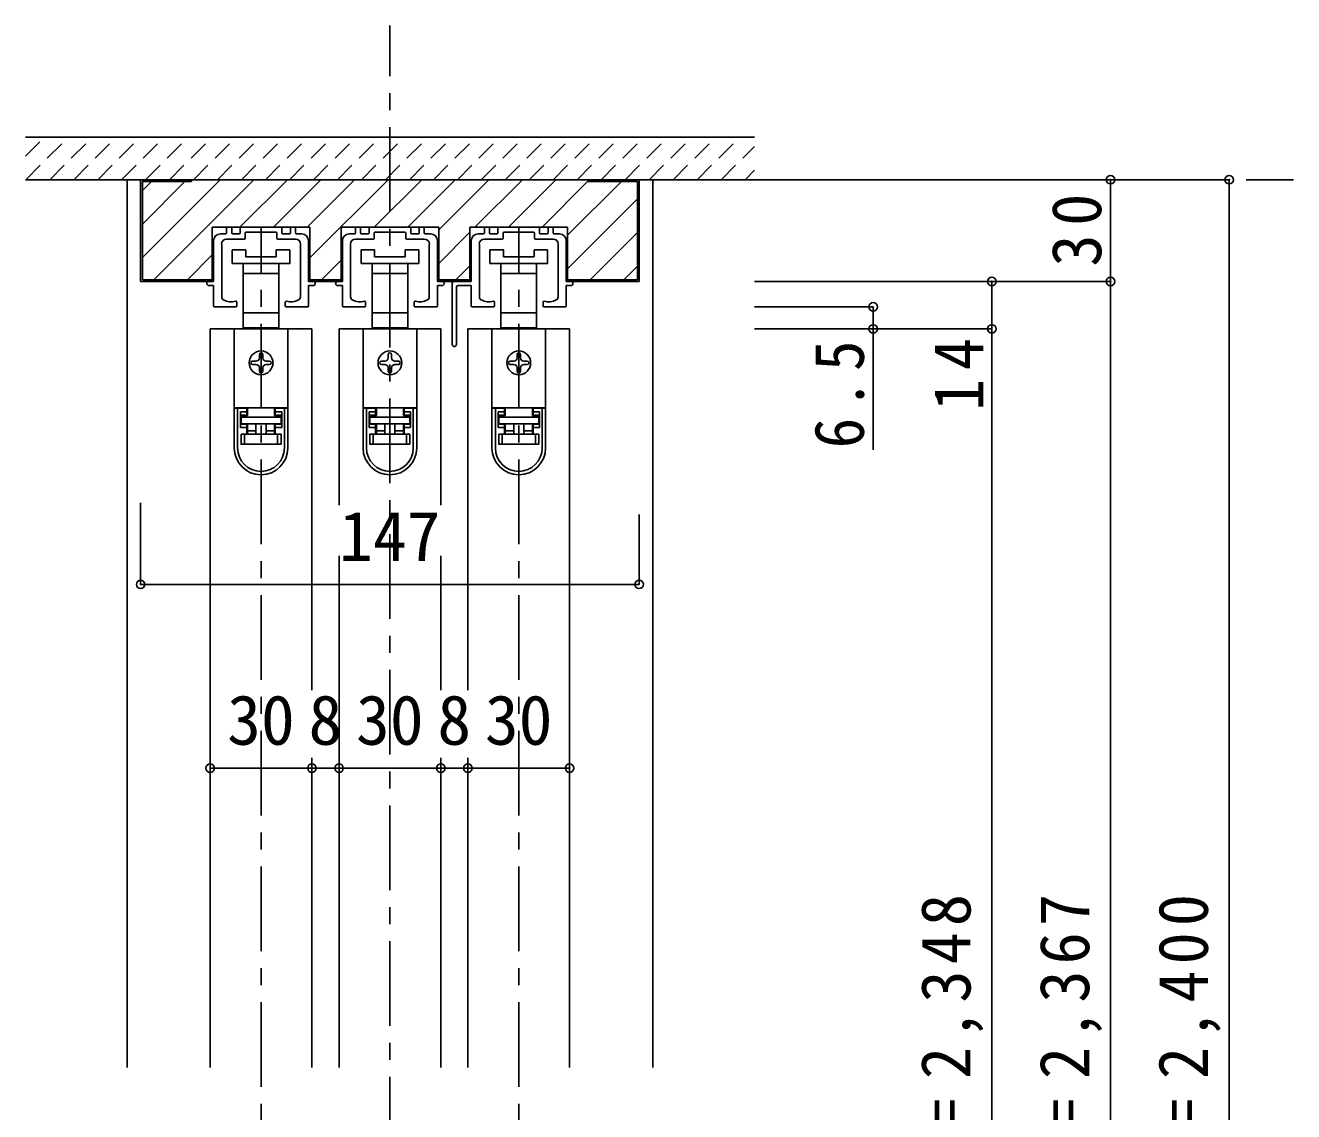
# Model space of a CAD drawing. Units: millimetres at full size, sheet at 1:5; some dimension numbers follow another scale. Extents: x -973 to 977, y -718 to 696.
# Drawn here: x 71.7 to 445.7, y -322.8 to -2.5 of the extents above; entities that cross this region are included whole.
import ezdxf
from ezdxf.enums import TextEntityAlignment as Align

# ---------------------------------------------------------------- set-up
doc = ezdxf.new("R2010")
doc.units = ezdxf.units.MM
doc.header["$LTSCALE"] = 5
doc.header["$PDMODE"] = 32
doc.header["$PDSIZE"] = 2.5
doc.linetypes.add('CHAIN1', pattern=[8, 5, -1, 1, -1])
doc.linetypes.add('DASHED1', pattern=[1.8, 1.2, -0.6])
for name, color, linetype in [('0-1_通り芯', 4, 'CHAIN1'), ('0-4_枠', 3, 'Continuous'), ('0-6_扉', 6, 'Continuous'), ('0-7_金物', 7, 'Continuous'), ('0-B_寸法', 7, 'Continuous'), ('0-C_ハッチ', 4, 'Continuous')]:
    doc.layers.add(name, color=color, linetype=linetype)
doc.styles.add('ＭＳ ゴシック', font='')
doc.styles.get('ＭＳ ゴシック').set_extended_font_data('MS Gothic')

# ---------------------------------------------------------------- blocks, each defined once
blk = doc.blocks.new('下荷重(戸車)')
at = {"layer": '0-7_金物'}
for p, q in [((8.5, 37.107), (4.5, 37.107)), ((-5.25, 30.107), (0, 30.107)), ((0, 30.107), (5.25, 30.107)), ((5.25, 30.107), (5.25, 33.107)), ((5.25, 18.507), (5.25, 30.107)), ((0, 18.507), (-5.25, 18.507)), ((-5.25, 18.507), (-5.25, 14.107)), ((5.25, 18.507), (0, 18.507)), ((5.25, 14.107), (5.25, 18.507)), ((7.9, 13.807), (-7.9, 13.807)), ((-7.9, 13.807), (-7.9, -9.493)), ((-5.25, 14.107), (-4, 14.107)), ((-4, 14.107), (-4, 13.807)), ((4, 14.107), (-4, 14.107)), ((4, 14.107), (5.25, 14.107)), ((4, 13.807), (4, 14.107)), ((7.9, 13.807), (7.9, -9.493)), ((-1.5, 4.307), (-2.5, 4.307)), ((-0.5, 6.307), (-0.5, 5.307)), ((0.5, 5.307), (0.5, 6.307)), ((2.5, 4.307), (1.5, 4.307)), ((-2.5, 3.307), (-1.5, 3.307)), ((-0.5, 2.307), (-0.5, 1.307)), ((0.5, 1.307), (0.5, 2.307)), ((1.5, 3.307), (2.5, 3.307)), ((7.9, -9.493), (-7.9, -9.493)), ((-7.9, -9.493), (-7.9, -9.593)), ((-6.9, -9.593), (-7.9, -9.593)), ((-7.9, -9.593), (-7.9, -21.293)), ((-4.2, -9.593), (-6.9, -9.593)), ((-6.9, -21.293), (-6.9, -9.593)), ((-6.1, -10.593), (-6.1, -15.293)), ((-6.1, -10.593), (-4.2, -10.593)), ((-4.9, -9.593), (-4.9, -9.493)), ((-4.2, -9.593), (-4.2, -10.593)), ((-4, -11.693), (-4, -9.493)), ((4, -9.493), (4, -11.693)), ((6.9, -9.593), (4.2, -9.593)), ((4.2, -10.593), (4.2, -9.593)), ((4.2, -11.593), (4.2, -10.593)), ((4.2, -10.593), (6.1, -10.593)), ((4.9, -9.493), (4.9, -9.593)), ((6.1, -15.293), (6.1, -10.593)), ((6.9, -9.593), (6.9, -21.293)), ((7.9, -9.593), (6.9, -9.593)), ((7.9, -9.493), (7.9, -9.593)), ((7.9, -21.293), (7.9, -9.593)), ((-6.1, -14.293), (-4.2, -14.293)), ((-5.9, -11.693), (-5.9, -12.193)), ((-4, -11.693), (-5.9, -11.693)), ((-5.9, -12.193), (5.9, -12.193)), ((-5.9, -14.193), (-5.9, -12.193)), ((5.9, -14.193), (-5.9, -14.193)), ((-4.2, -14.293), (-4.2, -15.293)), ((-4, -16.193), (-4, -14.193)), ((-1.5, -14.193), (-1.5, -17.193)), ((1.5, -14.193), (1.5, -17.193)), ((5.9, -11.693), (4, -11.693)), ((6.1, -11.593), (4.2, -11.593)), ((5.9, -12.193), (5.9, -11.693)), ((5.9, -12.193), (5.9, -14.193)), ((-4.2, -15.293), (-6.1, -15.293)), ((-5.9, -17.193), (-4.9, -17.193)), ((-4.9, -17.193), (4.9, -17.193)), ((-4.9, -17.193), (-4.9, -20.193)), ((-4.2, -15.293), (-4.2, -17.193)), ((1.5, -16.193), (4, -16.193)), ((6.1, -15.293), (4.2, -15.293)), ((4.2, -17.193), (4.2, -15.293)), ((4.9, -17.193), (5.9, -17.193)), ((5.9, -17.193), (5.9, -20.193)), ((4.9, -20.193), (-4.9, -20.193))]:
    blk.add_line(p, q, dxfattribs=at)
for points in [[(-8.5, 33.107), (0, 33.107), (8.5, 33.107), (8.5, 37.107)], [(4.5, 37.107), (4.5, 35.107), (-4.5, 35.107), (-4.5, 37.107), (-8.5, 37.107), (-8.5, 33.107)], [(-5.25, 33.107), (-5.25, 30.107), (-5.25, 18.507)], [(-4.2, -10.593), (-4.2, -11.593), (-6.1, -11.593)], [(4, -14.193), (4, -16.193), (4, -17.193)], [(4.2, -15.293), (4.2, -14.293), (6.1, -14.293)], [(-4.9, -20.193), (-5.9, -20.193), (-5.9, -17.193)], [(-4, -17.193), (-4, -16.193), (-1.5, -16.193)], [(5.9, -20.193), (4.9, -20.193), (4.9, -17.193)]]:
    blk.add_lwpolyline(points, dxfattribs=at)
blk.add_circle((0, 3.807), 3.5, dxfattribs=at)
for centre, radius, start, end in [((-2.5, 3.807), 0.5, 90, 180), ((-2.5, 3.807), 0.5, 180, 270), ((-1.5, 5.307), 1, 270, 0), ((0, 6.307), 0.5, 90, 180), ((0, 6.307), 0.5, 0, 90), ((1.5, 5.307), 1, 180, 270), ((2.5, 3.807), 0.5, 0, 90), ((2.5, 3.807), 0.5, 270, 0), ((-1.5, 2.307), 1, 0, 90), ((0, 1.307), 0.5, 180, 270), ((0, 1.307), 0.5, 270, 0), ((1.5, 2.307), 1, 90, 180), ((0, -21.293), 7.9, 180, 0), ((0, -21.293), 6.9, 180, 0)]:
    blk.add_arc(centre, radius, start, end, dxfattribs=at)
blk = doc.blocks.new('03')
at = {"layer": '0-B_寸法'}
for p, q in [((-9.229, 7.776), (-9.229, 9.176)), ((-8.029, 9.476), (-8.929, 9.476)), ((-7.729, 7.776), (-7.729, 9.176)), ((-5.229, 9.176), (-5.229, 7.776)), ((-4.929, 9.476), (6.771, 9.476)), ((-3.729, 6.276), (-3.729, 7.676)), ((-3.429, 7.976), (0.621, 7.976)), ((0.921, 8.276), (0.621, 7.976)), ((0.921, 8.276), (1.221, 7.976)), ((5.271, 7.976), (1.221, 7.976)), ((5.571, 6.276), (5.571, 7.676)), ((7.071, 9.176), (7.071, 7.776)), ((9.571, 7.776), (9.571, 9.176)), ((9.871, 9.476), (10.771, 9.476)), ((11.071, 7.776), (11.071, 9.176)), ((-13.079, 5.476), (-13.079, -6.524)), ((-11.079, 7.476), (-9.529, 7.476)), ((-10.679, -11.096), (-10.679, 4.476)), ((-9.229, 5.976), (-4.029, 5.976)), ((-5.529, 7.476), (-7.429, 7.476)), ((11.071, 5.976), (5.871, 5.976)), ((7.371, 7.476), (9.271, 7.476)), ((12.921, 7.476), (11.371, 7.476)), ((12.521, -11.096), (12.521, 4.476)), ((14.921, 5.476), (14.921, -6.524)), ((-18.679, -25.124), (-18.679, -7.024)), ((-18.179, -6.524), (-13.079, -6.524)), ((16.321, -6.524), (14.921, -6.524)), ((-17.479, -25.124), (-17.479, -8.224)), ((-16.979, -7.724), (-13.079, -7.724)), ((-13.079, -13.724), (-13.079, -7.724)), ((16.321, -7.724), (14.921, -7.724)), ((14.921, -13.724), (14.921, -7.724)), ((-12.779, -14.024), (-6.529, -14.024)), ((-6.229, -13.724), (-6.229, -12.649)), ((8.071, -13.724), (8.071, -12.649)), ((14.621, -14.024), (8.371, -14.024))]:
    blk.add_line(p, q, dxfattribs=at)
for centre, radius, start, end in [((-9.529, 7.776), 0.3, 270, 0), ((-8.929, 9.176), 0.3, 90, 180), ((-8.029, 9.176), 0.3, 0, 90), ((-7.429, 7.776), 0.3, 180, 270), ((-5.529, 7.776), 0.3, 270, 0), ((-4.929, 9.176), 0.3, 90, 180), ((-3.429, 7.676), 0.3, 90, 180), ((5.271, 7.676), 0.3, 0, 90), ((6.771, 9.176), 0.3, 0, 90), ((7.371, 7.776), 0.3, 180, 270), ((9.271, 7.776), 0.3, 270, 0), ((9.871, 9.176), 0.3, 90, 180), ((10.771, 9.176), 0.3, 0, 90), ((11.371, 7.776), 0.3, 180, 270), ((-11.079, 5.476), 2, 90, 180), ((-9.229, 4.476), 1.5, 90, 180), ((-4.029, 6.276), 0.3, 270, 0), ((5.871, 6.276), 0.3, 180, 270), ((11.071, 4.476), 1.5, 0, 90), ((12.921, 5.476), 2, 0, 90), ((-18.179, -7.024), 0.5, 90, 180), ((16.321, -7.124), 0.6, 0, 90), ((16.321, -7.124), 0.6, 270, 0), ((-16.979, -8.224), 0.5, 90, 180), ((-9.679, -11.096), 1, 180, 243.25632), ((11.521, -11.096), 1, 296.74368, 0), ((-12.779, -13.724), 0.3, 180, 270), ((-7.879, -7.524), 5, 243.25632, 284.75682), ((-6.529, -12.649), 0.3, 0, 104.75682), ((-6.529, -13.724), 0.3, 270, 0), ((8.371, -12.649), 0.3, 75.24318, 180), ((8.371, -13.724), 0.3, 180, 270), ((9.721, -7.524), 5, 255.24318, 296.74368), ((14.621, -13.724), 0.3, 270, 0), ((-18.079, -25.124), 0.6, 180, 0)]:
    blk.add_arc(centre, radius, start, end, dxfattribs=at)
blk = doc.blocks.new('02')
at = {"layer": '0-B_寸法'}
for p, q in [((-10.15, 6.923), (-10.15, 8.323)), ((-8.95, 8.623), (-9.85, 8.623)), ((-8.65, 6.923), (-8.65, 8.323)), ((-6.15, 8.323), (-6.15, 6.923)), ((-5.85, 8.623), (5.85, 8.623)), ((6.15, 8.323), (6.15, 6.923)), ((8.65, 6.923), (8.65, 8.323)), ((8.95, 8.623), (9.85, 8.623)), ((10.15, 6.923), (10.15, 8.323)), ((-14, 4.623), (-14, -7.377)), ((-12, 6.623), (-10.45, 6.623)), ((-10.15, 5.123), (-4.95, 5.123)), ((-6.45, 6.623), (-8.35, 6.623)), ((-4.65, 5.423), (-4.65, 6.823)), ((-4.35, 7.123), (-0.3, 7.123)), ((0, 7.423), (-0.3, 7.123)), ((0, 7.423), (0.3, 7.123)), ((4.35, 7.123), (0.3, 7.123)), ((4.65, 5.423), (4.65, 6.823)), ((10.15, 5.123), (4.95, 5.123)), ((6.45, 6.623), (8.35, 6.623)), ((12, 6.623), (10.45, 6.623)), ((14, 4.623), (14, -7.377)), ((-11.6, -11.949), (-11.6, 3.623)), ((11.6, -11.949), (11.6, 3.623)), ((-15.4, -7.377), (-14, -7.377)), ((15.4, -7.377), (14, -7.377)), ((-15.4, -8.577), (-14, -8.577)), ((-14, -14.577), (-14, -8.577)), ((15.4, -8.577), (14, -8.577)), ((14, -14.577), (14, -8.577)), ((-13.7, -14.877), (-7.45, -14.877)), ((-7.15, -14.577), (-7.15, -13.502)), ((7.15, -14.577), (7.15, -13.502)), ((13.7, -14.877), (7.45, -14.877))]:
    blk.add_line(p, q, dxfattribs=at)
for centre, radius, start, end in [((-9.85, 8.323), 0.3, 90, 180), ((-8.95, 8.323), 0.3, 0, 90), ((-5.85, 8.323), 0.3, 90, 180), ((5.85, 8.323), 0.3, 0, 90), ((8.95, 8.323), 0.3, 90, 180), ((9.85, 8.323), 0.3, 0, 90), ((-12, 4.623), 2, 90, 180), ((-10.15, 3.623), 1.5, 90, 180), ((-10.45, 6.923), 0.3, 270, 0), ((-8.35, 6.923), 0.3, 180, 270), ((-6.45, 6.923), 0.3, 270, 0), ((-4.95, 5.423), 0.3, 270, 0), ((-4.35, 6.823), 0.3, 90, 180), ((4.35, 6.823), 0.3, 0, 90), ((4.95, 5.423), 0.3, 180, 270), ((6.45, 6.923), 0.3, 180, 270), ((8.35, 6.923), 0.3, 270, 0), ((10.45, 6.923), 0.3, 180, 270), ((10.15, 3.623), 1.5, 0, 90), ((12, 4.623), 2, 0, 90), ((-15.4, -7.977), 0.6, 90, 180), ((15.4, -7.977), 0.6, 0, 90), ((-15.4, -7.977), 0.6, 180, 270), ((15.4, -7.977), 0.6, 270, 0), ((-13.7, -14.577), 0.3, 180, 270), ((-10.6, -11.949), 1, 180, 243.25632), ((-8.8, -8.377), 5, 243.25632, 284.75682), ((-7.45, -13.502), 0.3, 0, 104.75682), ((-7.45, -14.577), 0.3, 270, 0), ((7.45, -13.502), 0.3, 75.24318, 180), ((7.45, -14.577), 0.3, 180, 270), ((8.8, -8.377), 5, 255.24318, 296.74368), ((10.6, -11.949), 1, 296.74368, 0), ((13.7, -14.577), 0.3, 270, 0)]:
    blk.add_arc(centre, radius, start, end, dxfattribs=at)

msp = doc.modelspace()

# ---------------------------------------------------------------- linework, layer by layer
at = {"layer": '0-1_通り芯'}
for p, q in [((179.153, -577.5), (179.153, -2.5)), ((71.653, -48), (445.653, -48))]:
    msp.add_line(p, q, dxfattribs=at)
at = {"layer": '0-4_枠', "color": 4}
for p, q in [((101.653, -48), (105.653, -48)), ((101.653, -48), (101.653, -309.75)), ((256.653, -48), (252.653, -48)), ((256.653, -309.75), (256.653, -48))]:
    msp.add_line(p, q, dxfattribs=at)
at = {"layer": '0-4_枠'}
for p, q in [((105.653, -78), (105.653, -48)), ((106.153, -77.5), (106.153, -48.5)), ((120.653, -48.5), (106.153, -48.5)), ((120.653, -48), (120.653, -48.5)), ((237.653, -48.5), (237.653, -48)), ((237.653, -48.5), (252.153, -48.5)), ((252.153, -77.5), (252.153, -48.5)), ((252.653, -78), (252.653, -48)), ((126.753, -78), (126.753, -62)), ((155.553, -62), (126.753, -62)), ((155.553, -78), (155.553, -62)), ((164.753, -78), (164.753, -62)), ((193.553, -62), (164.753, -62)), ((193.553, -78), (193.553, -62)), ((202.753, -78), (202.753, -62)), ((231.553, -62), (202.753, -62)), ((231.553, -78), (231.553, -62)), ((126.753, -78), (105.653, -78)), ((106.153, -77.5), (126.753, -77.5)), ((155.553, -77.5), (164.753, -77.5)), ((164.753, -78), (155.553, -78)), ((202.753, -77.5), (193.553, -77.5)), ((202.753, -78), (193.553, -78)), ((252.153, -77.5), (231.553, -77.5)), ((252.653, -78), (231.553, -78))]:
    msp.add_line(p, q, dxfattribs=at)
at = {"layer": '0-6_扉'}
for p, q in [((156.153, -92), (126.153, -92)), ((126.153, -92), (126.153, -309.75)), ((156.153, -92), (156.153, -198.5)), ((194.153, -92), (164.153, -92)), ((164.153, -92), (164.153, -143.976)), ((194.153, -92), (194.153, -143.976)), ((232.153, -92), (202.153, -92)), ((202.153, -92), (202.153, -198.5)), ((232.153, -92), (232.153, -309.75)), ((164.153, -158.905), (164.153, -309.75)), ((194.153, -158.905), (194.153, -198.5)), ((156.153, -218.5), (156.153, -309.75)), ((194.153, -218.5), (194.153, -309.75)), ((202.153, -218.5), (202.153, -309.75))]:
    msp.add_line(p, q, dxfattribs=at)
at = {"layer": '0-B_寸法', "color": 4, "linetype": 'DASHED1'}
for p, q in [((71.653, -41.037), (77.19, -35.5)), ((71.761, -48), (84.261, -35.5)), ((78.832, -48), (91.332, -35.5)), ((85.904, -48), (98.404, -35.5)), ((92.975, -48), (105.475, -35.5)), ((100.046, -48), (112.546, -35.5)), ((107.117, -48), (119.617, -35.5)), ((114.188, -48), (126.688, -35.5)), ((121.259, -48), (133.759, -35.5)), ((128.33, -48), (140.83, -35.5)), ((135.401, -48), (147.901, -35.5)), ((142.472, -48), (154.972, -35.5)), ((149.543, -48), (162.043, -35.5)), ((156.614, -48), (169.114, -35.5)), ((163.685, -48), (176.185, -35.5)), ((170.756, -48), (183.256, -35.5)), ((177.827, -48), (190.327, -35.5)), ((184.899, -48), (197.399, -35.5)), ((191.97, -48), (204.47, -35.5)), ((199.041, -48), (211.541, -35.5)), ((206.112, -48), (218.612, -35.5)), ((213.183, -48), (225.683, -35.5)), ((220.254, -48), (232.754, -35.5)), ((227.325, -48), (239.825, -35.5)), ((234.396, -48), (246.896, -35.5)), ((241.467, -48), (253.967, -35.5)), ((248.538, -48), (261.038, -35.5)), ((255.609, -48), (268.109, -35.5)), ((262.68, -48), (275.18, -35.5)), ((269.751, -48), (282.251, -35.5)), ((276.822, -48), (286.653, -38.169)), ((283.893, -48), (286.653, -45.24))]:
    msp.add_line(p, q, dxfattribs=at)
at = {"layer": '0-B_寸法', "color": 2}
for p, q in [((286.653, -35.5), (71.653, -35.5)), ((286.653, -48), (71.653, -48))]:
    msp.add_line(p, q, dxfattribs=at)
at = {"layer": '0-B_寸法', "color": 4}
for p, q in [((426.653, -48), (286.653, -48)), ((391.653, -48), (391.653, -78)), ((426.653, -555.5), (426.653, -48)), ((391.653, -78), (286.653, -78)), ((356.653, -78), (356.653, -92)), ((391.653, -552.5), (391.653, -78)), ((321.653, -85.5), (286.653, -85.5)), ((321.653, -85.5), (321.653, -127.608)), ((356.653, -92), (286.653, -92)), ((356.653, -92), (356.653, -547.5)), ((105.653, -167.304), (105.653, -143.246)), ((252.653, -167.304), (252.653, -146.746)), ((105.653, -167.304), (252.653, -167.304)), ((126.153, -221.5), (232.153, -221.5))]:
    msp.add_line(p, q, dxfattribs=at)
at = {"layer": '0-B_寸法', "color": 4, "linetype": 'CHAIN1'}
for p, q in [((141.153, -555.5), (141.153, -62)), ((217.153, -555.5), (217.153, -62))]:
    msp.add_line(p, q, dxfattribs=at)
at = {"layer": '0-B_寸法'}
for p in [(391.653, -48), (426.653, -48), (356.653, -78), (391.653, -78), (321.653, -85.5), (321.653, -92), (356.653, -92), (105.653, -167.304), (252.653, -167.304), (126.153, -221.5), (156.153, -221.5), (164.153, -221.5), (194.153, -221.5), (202.153, -221.5), (232.153, -221.5)]:
    msp.add_point(p, dxfattribs=at)
at = {"layer": '0-C_ハッチ'}
for p, q in [((106.153, -70.972), (129.125, -48)), ((106.153, -51.173), (108.826, -48.5)), ((106.153, -61.073), (118.726, -48.5)), ((109.525, -77.5), (139.025, -48)), ((134.924, -62), (148.924, -48)), ((144.824, -62), (158.824, -48)), ((154.723, -62), (168.723, -48)), ((155.553, -71.07), (178.623, -48)), ((174.522, -62), (188.522, -48)), ((184.422, -62), (198.422, -48)), ((193.553, -62.768), (208.321, -48)), ((204.221, -62), (218.221, -48)), ((214.12, -62), (228.12, -48)), ((224.02, -62), (237.653, -48.367)), ((247.419, -48.5), (231.553, -64.366)), ((231.553, -74.266), (252.153, -53.666)), ((193.553, -72.668), (202.753, -63.468)), ((238.218, -77.5), (252.153, -63.565)), ((119.424, -77.5), (126.753, -70.171)), ((159.022, -77.5), (164.753, -71.769)), ((198.62, -77.5), (202.753, -73.367)), ((248.118, -77.5), (252.153, -73.465))]:
    msp.add_line(p, q, dxfattribs=at)

# ---------------------------------------------------------------- block references
at = {"layer": '0-7_金物'}
for name, p in [('02', (141.153, -70.623)), ('02', (179.153, -70.623)), ('03', (216.232, -71.476)), ('下荷重(戸車)', (141.153, -105.807)), ('下荷重(戸車)', (179.153, -105.807)), ('下荷重(戸車)', (217.153, -105.807))]:
    msp.add_blockref(name, p, dxfattribs=at)

# ---------------------------------------------------------------- texts
at = {"layer": '0-B_寸法', "style": 'ＭＳ ゴシック'}
for s, p in [('147', (164.153, -164.804)), ('30', (131.153, -219)), ('8', (155.153, -219)), ('30', (169.153, -219)), ('8', (193.153, -219)), ('30', (207.153, -219))]:
    msp.add_text(s, height=14.66, dxfattribs=at).set_placement(p, align=Align.BOTTOM_LEFT)
at = {"layer": '0-B_寸法', "char_height": 14.66, "attachment_point": 7, "rotation": 90, "style": 'ＭＳ ゴシック'}
for s, insert in [('\\T1.27;\\W0.95;30', (389.153, -73.625)), ('\\T1.27;\\W0.9;6.5', (319.153, -127.197)), ('\\T1.27;\\W0.95;14', (354.153, -116.197)), ('\\T1.19;\\W0.95;ＤＨ＝2,348', (354.153, -381)), ('\\T1.19;\\W0.95;枠内＝2,367', (389.153, -381)), ('\\T1.19;\\W0.95;枠外＝2,400', (424.153, -381))]:
    msp.add_mtext(s, dxfattribs=dict(at, insert=insert))

doc.saveas('drawing.dxf')
